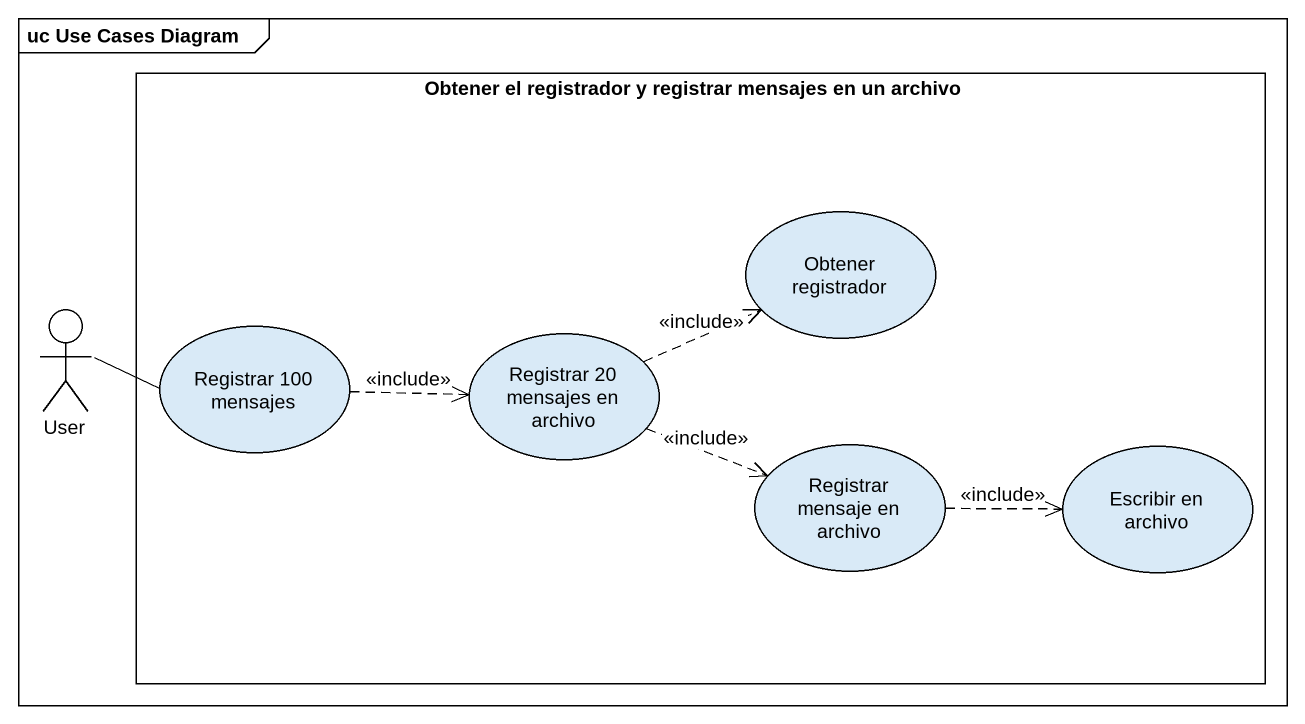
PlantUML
@startuml
mainframe uc Use Cases Diagram
rectangle "Obtener el registrador y registrar mensajes en un archivo" as Obtener_el_registrador_y {
  usecase "Obtener registrador" as Obtener_registrador
  usecase "Registrar 100 mensajes" as Registrar_100_mensajes
  usecase "Registrar 20 mensajes en archivo" as Registrar_20_mensajes_en
  usecase "Registrar mensaje en archivo" as Registrar_mensaje_en_archivo
  usecase "Escribir en archivo" as Escribir_en_archivo
}
actor User
User -right- Registrar_100_mensajes
Registrar_100_mensajes .right.> Registrar_20_mensajes_en : <<include>>
Registrar_20_mensajes_en .right.> Obtener_registrador : <<include>>
Registrar_20_mensajes_en .right.> Registrar_mensaje_en_archivo : <<include>>
Registrar_mensaje_en_archivo .right.> Escribir_en_archivo : <<include>>
@enduml
